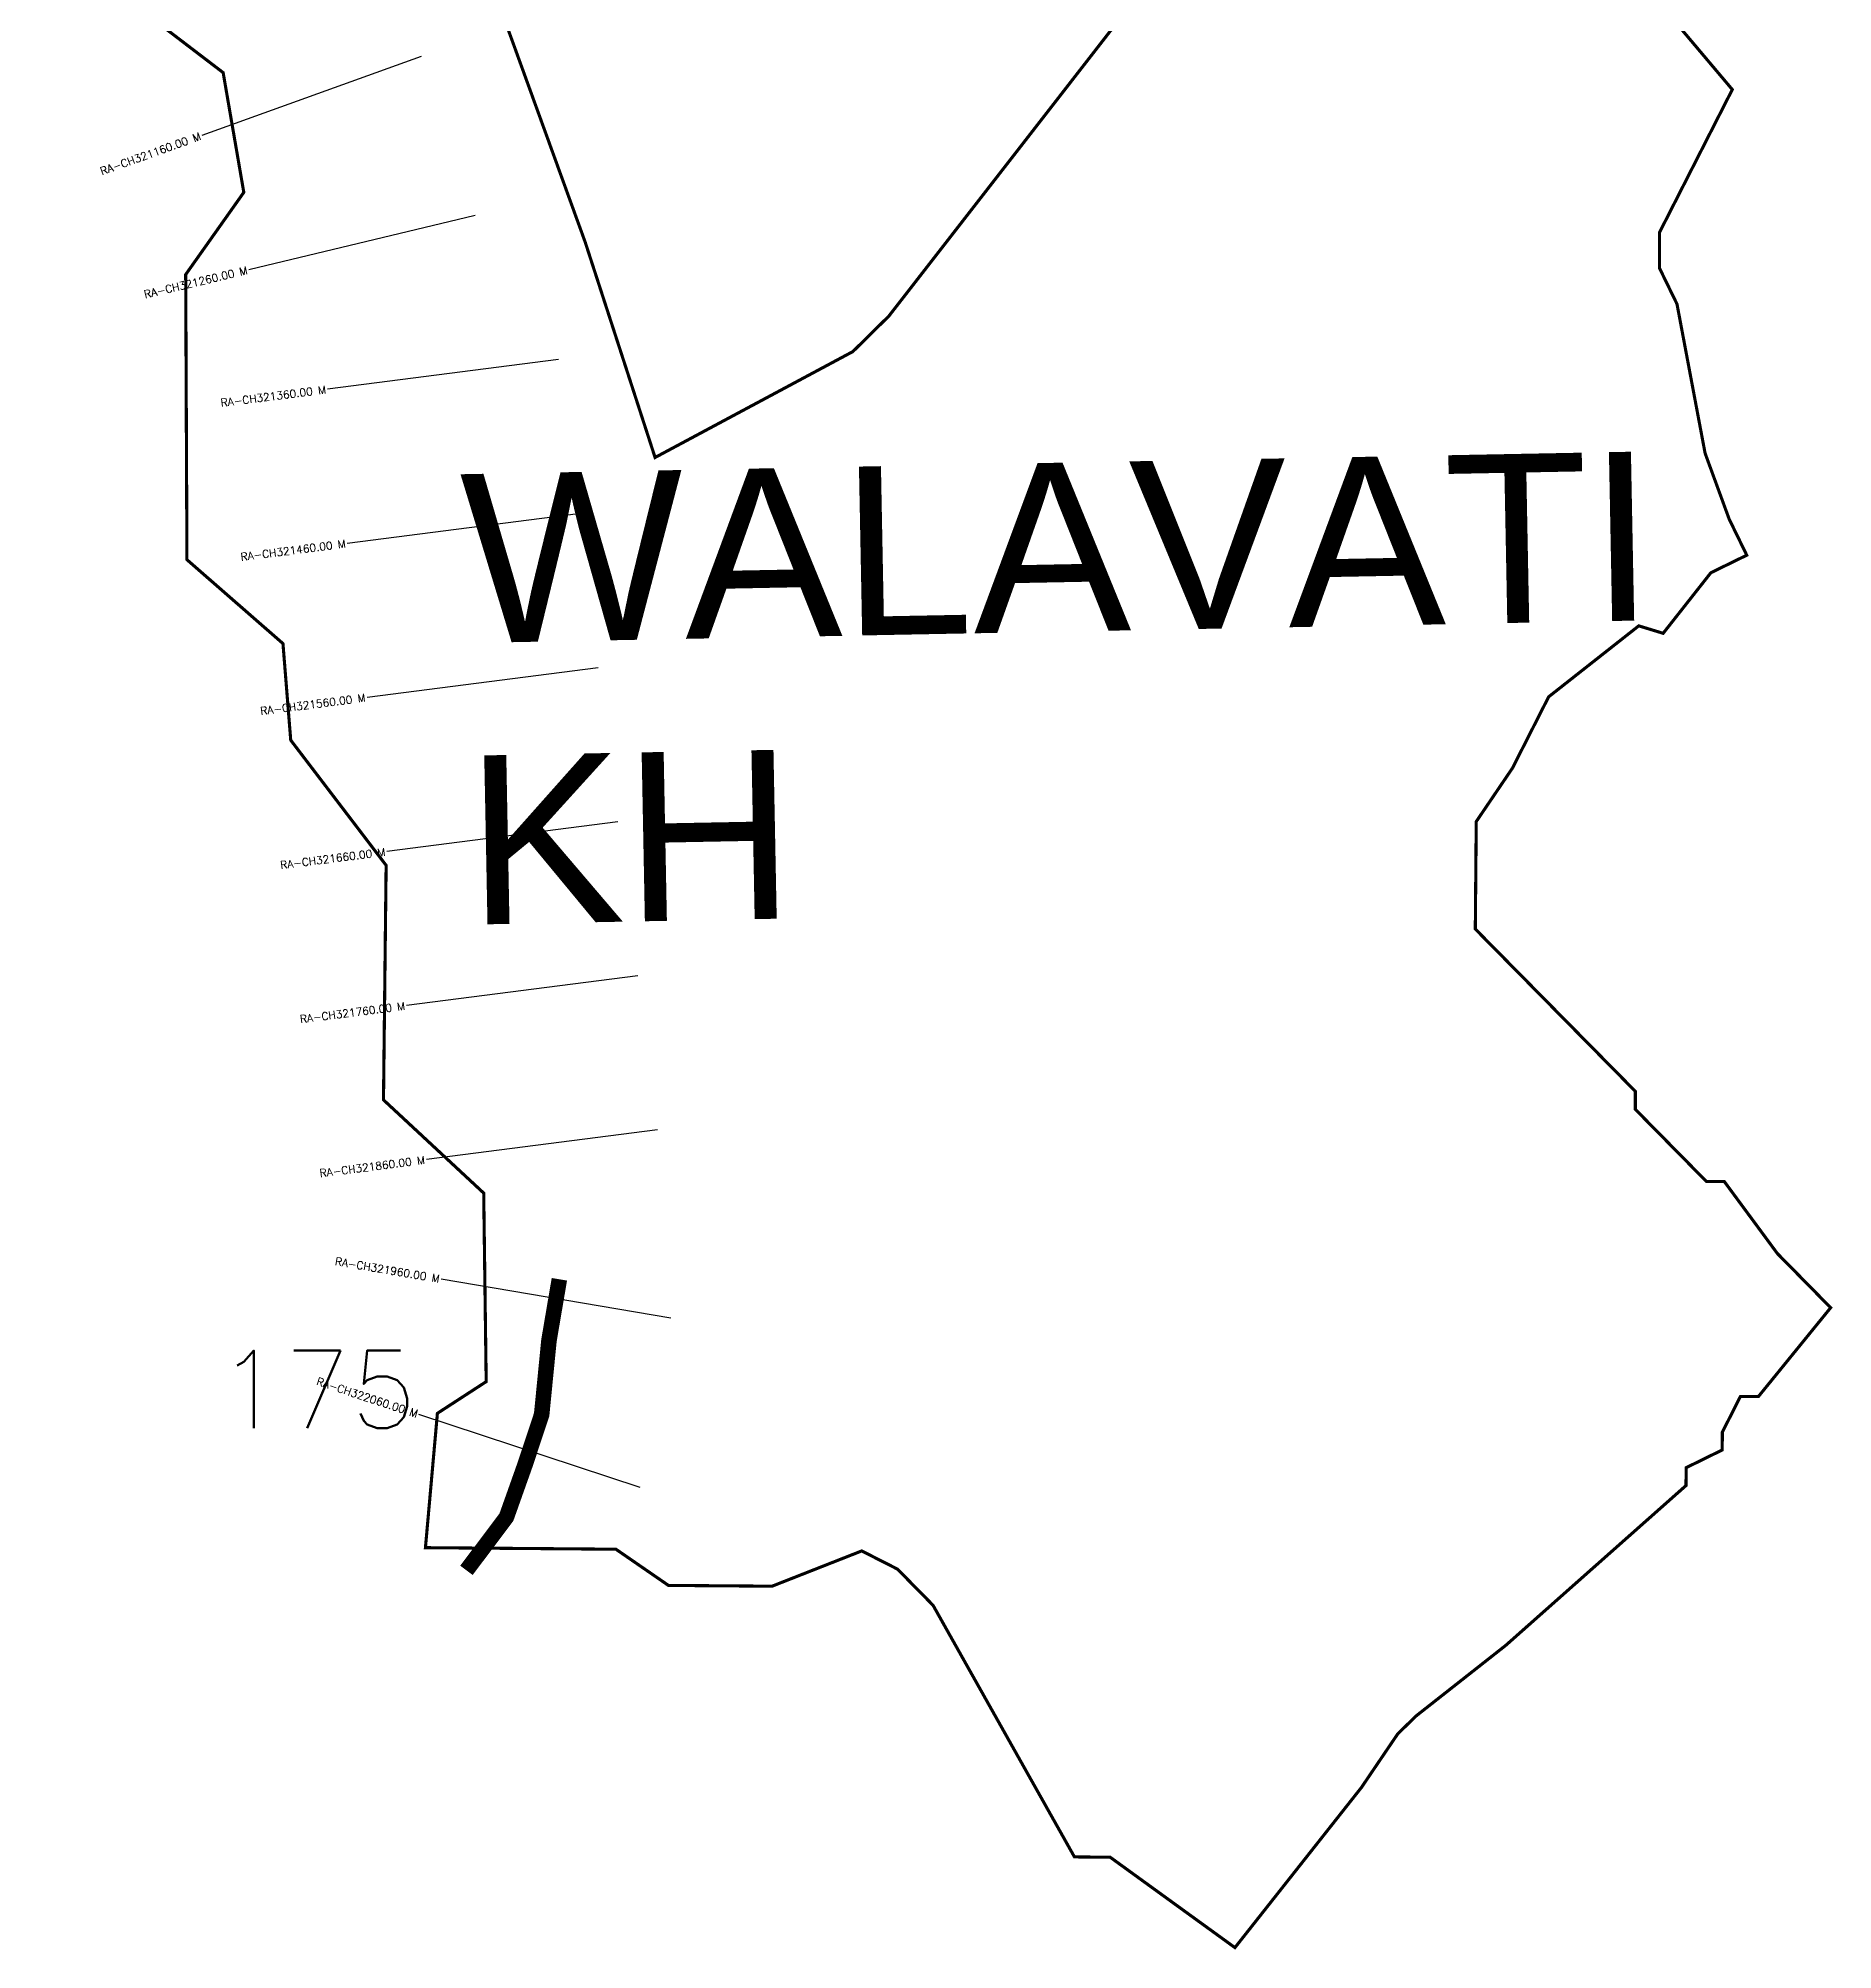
# Model space of a CAD drawing. Header units: metres. Extents: x 287796 to 289126, y 1998742 to 2001264.
# Drawn here: x 287971 to 289126, y 1998742 to 1999972 of the extents above; entities that cross this region are included whole.
import ezdxf
from ezdxf.enums import TextEntityAlignment as Align

# ---------------------------------------------------------------- set-up
doc = ezdxf.new("R2010")
doc.units = ezdxf.units.M
doc.header["$MEASUREMENT"] = 0
for name, color, linetype in [('ARTIFICIALLY PROTECTED', 4, 'Continuous'), ('CS', 134, 'Continuous'), ('CSMark', 6, 'Continuous'), ('VILLAGE NAME', 250, 'Continuous')]:
    doc.layers.add(name, color=color, linetype=linetype)
doc.styles.get("Standard").update_dxf_attribs({"font": 'simplex.shx'})

msp = doc.modelspace()

# ---------------------------------------------------------------- linework, layer by layer
at = {"color": 6, "const_width": 2, "flags": 128}
for points in [[(288209.6, 2000153.2), (288322.6, 1999841.2), (288367.6, 1999702.5), (288494.9, 1999770.7), (288518.1, 1999793.6), (288669.4, 1999988.4)], [(288992.4, 2000020.6), (289060.9, 1999939.4), (289014.1, 1999847.5), (289014, 1999824.5), (289025.3, 1999801.3), (289043.4, 1999705.2), (289058.9, 1999662.8), (289070.2, 1999639.6), (289047.1, 1999628.3), (289016.4, 1999589.3), (289000.7, 1999594.1), (288942.7, 1999548.4), (288919.4, 1999502.5), (288896.1, 1999468.1), (288895.5, 1999398.9), (288998.5, 1999294.4), (288998.5, 1999282.8), (289044.2, 1999236.4), (289055.7, 1999236.4), (289089.9, 1999190), (289124.2, 1999155.1), (289077.7, 1999097.9), (289066.1, 1999097.9), (289054.5, 1999075), (289054.4, 1999063.5), (289031.2, 1999052.1), (289031.1, 1999040.6), (288915.1, 1998937.7), (288857.2, 1998892.1), (288845.5, 1998880.6), (288822.2, 1998846.2), (288740.8, 1998743.1), (288660.5, 1998801.3), (288637.5, 1998801.5), (288546.5, 1998963.5), (288523.6, 1998986.8), (288500.6, 1998998.5), (288442.9, 1998975.8), (288376.2, 1998976.3), (288342.4, 1998999.6), (288219.8, 1999000.6), (288227.5, 1999087.1), (288258.9, 1999107.5), (288257.3, 1999228.9), (288192.8, 1999288.9), (288194.5, 1999439.9), (288133.1, 1999520.5), (288128.1, 1999582.7), (288066.3, 1999636.7), (288065.5, 1999820.3), (288102.9, 1999873.2), (288089.6, 1999950.3), (287971.6, 2000040.4)]]:
    msp.add_lwpolyline(points, dxfattribs=at)
at = {"layer": 'ARTIFICIALLY PROTECTED', "const_width": 10, "flags": 128}
msp.add_lwpolyline([(288306, 1999173.4), (288299.3, 1999134), (288294.6, 1999086.3), (288283.9, 1999054), (288271.9, 1999020.2), (288246.2, 1998986)], dxfattribs=at)
at = {"layer": 'CS'}
for p, q in [((288217, 1999960.7), (288075.8, 1999909.9)), ((288251.9, 1999858.4), (288106.1, 1999823.4)), ((288305.5, 1999765.5), (288156.7, 1999746.4)), ((288318.2, 1999666.3), (288169.5, 1999647.2)), ((288331, 1999567.1), (288182.2, 1999548)), ((288343.7, 1999468), (288194.9, 1999448.8)), ((288356.5, 1999368.8), (288207.7, 1999349.7)), ((288369.2, 1999269.6), (288220.4, 1999250.5)), ((288377.8, 1999148.4), (288229.9, 1999173.5)), ((288358.1, 1999039.3), (288215.6, 1999086.3))]:
    msp.add_line(p, q, dxfattribs=at)

# ---------------------------------------------------------------- texts
at = {"insert": (288085.8, 1999127.5), "char_height": 50, "attachment_point": 1}
msp.add_mtext_dynamic_manual_height_columns('175', width=84.374, gutter_width=1, heights=[74.2], dxfattribs=at)
at = {"layer": 'CSMark'}
for s, rotation, p in [('RA-CH321160.00 M', 19.783, (288074.9, 1999909.6)), ('RA-CH321260.00 M', 13.4885, (288105.1, 1999823.2)), ('RA-CH321360.00 M', 7.3238, (288155.7, 1999746.3)), ('RA-CH321460.00 M', 7.3238, (288168.5, 1999647.1)), ('RA-CH321560.00 M', 7.3238, (288181.2, 1999547.9)), ('RA-CH321660.00 M', 7.3238, (288194, 1999448.7)), ('RA-CH321760.00 M', 7.3238, (288206.7, 1999349.5)), ('RA-CH321860.00 M', 7.3238, (288219.4, 1999250.3)), ('RA-CH321960.00 M', 350.348, (288228.9, 1999173.7)), ('RA-CH322060.00 M', 341.7098, (288214.7, 1999086.6))]:
    msp.add_text(s, height=5, rotation=rotation, dxfattribs=at).set_placement(p, align=Align.MIDDLE_RIGHT)
at = {"layer": 'VILLAGE NAME', "insert": (288241.7, 1999691.7), "char_height": 108.748, "attachment_point": 1, "rotation": 1.1028}
msp.add_mtext_dynamic_manual_height_columns('{\\fArial|b0|i0|c0|p34;WALAVATI KH}', width=727.51, gutter_width=543.7, heights=[0], dxfattribs=at)

doc.saveas('drawing.dxf')
